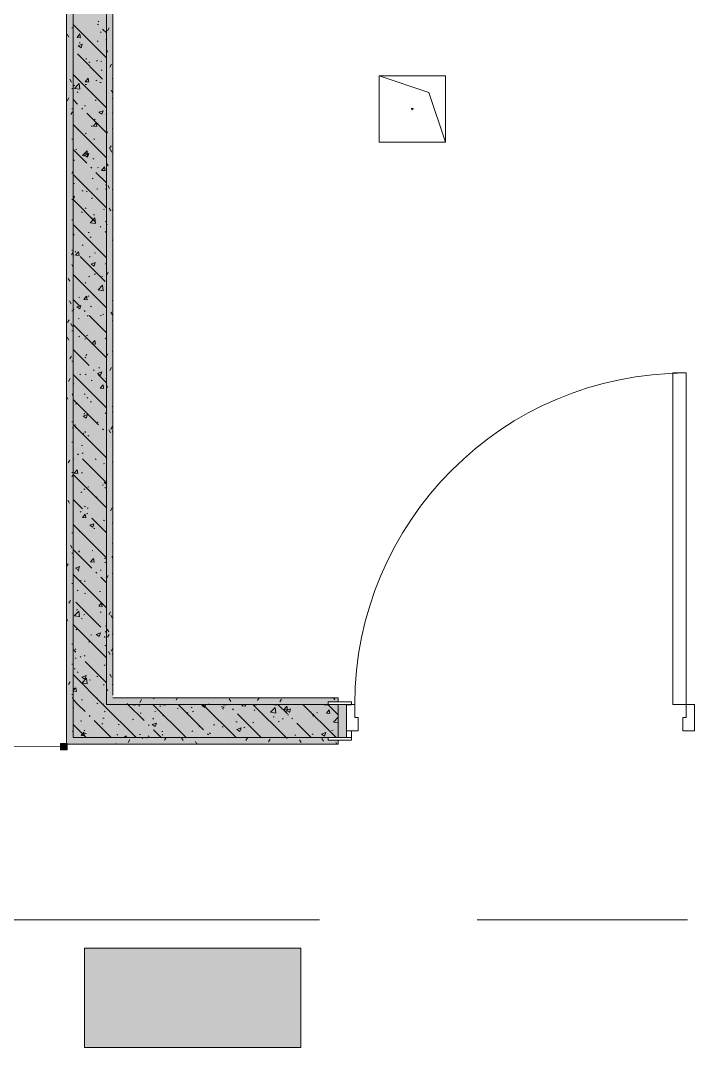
# Model space of a CAD drawing. Header units: millimetres. Extents: x -3817 to 677485, y -22715 to 103890.
# Drawn here: x 68394 to 70410, y 23676 to 26775 of the extents above; entities that cross this region are included whole.
import ezdxf

# ---------------------------------------------------------------- set-up
doc = ezdxf.new("R2010")
doc.units = ezdxf.units.MM
doc.layers.add('PDF _Геометрия', color=7, linetype='Continuous', true_color=0x1d1d1d)
doc.layers.add('PDF _Сплошная заливка', color=7, linetype='Continuous', true_color=0xffffff)

msp = doc.modelspace()

# ---------------------------------------------------------------- hatches: boundary and pattern name
at = {"layer": 'PDF _Сплошная заливка', "transparency": 33554559}
h = msp.add_hatch(color=256, dxfattribs=at)
h.paths.add_polyline_path([(70553.3, 24711.3), (70553.3, 24731.3), (70453.3, 24731.3), (70453.3, 24719.3), (70483.3, 24718.8), (70483.3, 24711.3)], flags=0)
h.paths.add_polyline_path([(68653.3, 24711.3), (69323.3, 24712.2), (69323.3, 24719.3), (69353.3, 24719.3), (69353.3, 24731.3), (68653.3, 24731.3)], flags=0)
h = msp.add_hatch(color=256, dxfattribs=at)
h.paths.add_polyline_path([(82473.3, 24611.4), (82673.3, 24611.4), (82673.3, 24711.3), (82443.3, 24711.3), (82443.3, 24611.4)], flags=0)
h.paths.add_polyline_path([(77563.3, 24611.4), (77593.3, 24611.4), (77593.3, 24711.3), (77493.3, 24711.3), (77493.3, 24611.4)], flags=0)
h.paths.add_polyline_path([(75988.1, 24611.4), (76993.3, 24611.4), (76993.3, 24711.3), (75988.1, 24711.3)], flags=0)
h.paths.add_polyline_path([(74858.1, 24611.4), (74888.1, 24611.4), (74888.1, 24711.3), (74283.3, 24711.3), (74283.3, 24611.4)], flags=0)
h.paths.add_polyline_path([(81493.3, 24611.4), (81493.3, 24711.3), (81393.3, 24711.3), (81393.3, 24611.4), (81463.3, 24611.4)], flags=0)
h.paths.add_polyline_path([(80893.3, 24611.4), (80893.3, 24711.3), (78693.3, 24711.3), (78693.3, 24611.4), (80080.6, 24611.4)], flags=0)
h.paths.add_polyline_path([(73783.3, 24611.4), (73783.3, 24711.3), (71053.3, 24711.3), (71053.3, 24611.4), (72658.8, 24611.4)], flags=0)
h.paths.add_polyline_path([(69353.3, 24611.4), (69353.3, 24711.3), (68553.3, 24711.3), (68553.3, 24611.4), (69323.3, 24611.4)], flags=0)
h.paths.add_polyline_path([(70453.3, 24611.4), (70553.3, 24611.4), (70553.3, 24711.3), (70453.3, 24711.3)], flags=0)
h = msp.add_hatch(color=256, dxfattribs=at)
h.paths.add_polyline_path([(82573.3, 24591.3), (82573.3, 24611.4), (82473.3, 24611.4), (82473.3, 24603.3), (82443.3, 24603.3), (82443.3, 24591.3), (82553.3, 24591.3)], flags=0)
h.paths.add_polyline_path([(77111.9, 24591.3), (77593.3, 24591.3), (77593.3, 24603.3), (77563.3, 24603.3), (77563.3, 24611.4), (76018.1, 24611), (76018.1, 24603.3), (75988.1, 24603.3), (75988.1, 24591.3), (76993.3, 24591.3)], flags=0)
h.paths.add_polyline_path([(80080.6, 24591.3), (81493.3, 24591.3), (81493.3, 24603.3), (81463.3, 24603.3), (81463.3, 24611.4), (78723.3, 24611.4), (78723.3, 24603.3), (78693.3, 24603.3), (78693.3, 24591.3)], flags=0)
h.paths.add_polyline_path([(74888.1, 24591.3), (74888.1, 24603.3), (74858.1, 24603.3), (74858.1, 24611.4), (70483.3, 24611.4), (70483.3, 24603.3), (70453.3, 24603.3), (70453.3, 24591.3), (74858.1, 24591.3)], flags=0)
h.paths.add_polyline_path([(68553.3, 24591.3), (69353.3, 24591.3), (69353.3, 24603.3), (69323.3, 24603.3), (69323.3, 24611.4), (68553.3, 24611.4)], flags=0)

# ---------------------------------------------------------------- linework, layer by layer
at = {"layer": 'PDF _Геометрия', "color": 9, "lineweight": 9, "true_color": 0xc0c0c0}
for points in [[(71073.3, 28763.3), (71073.3, 28771.3), (71053.3, 28771.3), (71053.3, 28511.3), (70553.3, 28511.3), (70553.3, 28771.3), (70553.3, 28791.3), (68673.3, 28791.3), (68653.3, 28791.3), (68653.3, 24731.3), (68653.3, 24711.3), (69323.3, 24711.3), (68653.3, 24711.3), (68653.3, 28811.3), (70553.3, 28811.3), (70553.3, 29011.3), (71053.3, 29011.3), (71053.3, 29261.3), (68453.3, 29261.3)], [(68445.3, 28791.3), (68445.3, 28771.3), (68445.3, 28791.3), (68445.3, 29011.3), (68453.3, 29011.3), (68453.3, 28791.3), (68553.3, 28791.3), (68553.3, 28771.3), (68553.3, 24611.4), (69323.3, 24611.4), (68553.3, 24611.4), (68553.3, 24711.3), (68553.3, 28811.3), (68449.3, 28811.3), (68449.3, 29011.3), (68453.3, 29011.3)], [(68533.3, 28763.3), (68533.3, 24591.3), (68553.3, 24591.3), (69353.3, 24591.3), (69353.3, 24603.3)], [(69353.3, 24719.3), (69353.3, 24731.3)], [(69353.3, 24611.4), (69353.3, 24711.3)]]:
    msp.add_lwpolyline(points, dxfattribs=at)
at = {"layer": 'PDF _Геометрия', "color": 7, "lineweight": 9}
for points in [[(68673.3, 24739.3), (68673.3, 28763.3)], [(69476.7, 26608), (69626.7, 26558), (69676.7, 26408)], [(69353.3, 24731.3), (68673.3, 24731.3)], [(68515.3, 24583.6), (68040.1, 24584.9)]]:
    msp.add_lwpolyline(points, dxfattribs=at)
at = {"layer": 'PDF _Геометрия', "color": 253, "lineweight": 9, "true_color": 0x9b9b9b}
for points in [[(68548.9, 26752.5), (68553.3, 26752.5)], [(68662.2, 26752.4), (68657.1, 26743.7)], [(68539.7, 26725.1), (68534.6, 26733.8)], [(68658.1, 26684.4), (68653.3, 26676)], [(68669.2, 26642.8), (68664.2, 26634.1)], [(68547.8, 26589), (68542.8, 26597.7)], [(68670.9, 26600.1), (68673.3, 26600.1)], [(68548.9, 26569.7), (68553.3, 26569.7)], [(68672.7, 26555.6), (68667.7, 26564.3)], [(68540.3, 26541.3), (68535.2, 26532.6)], [(68670.9, 26539.2), (68673.3, 26539.2)], [(68551.4, 26499.6), (68546.4, 26490.9)], [(68548.9, 26508.7), (68553.3, 26508.7)], [(68673.3, 26493.7), (68671.8, 26496.2)], [(68657, 26438.7), (68653.3, 26432.2)], [(68670.9, 26447.7), (68673.3, 26447.7)], [(68548.9, 26417.3), (68553.3, 26417.3)], [(68668.2, 26397), (68663.1, 26388.3)], [(68669.8, 26377.9), (68664.7, 26386.6)], [(68533.7, 26369.7), (68533.3, 26370.4)], [(68658.6, 26336.2), (68653.6, 26344.9)], [(68553.3, 26320), (68549.4, 26313.2)], [(68662.7, 26268.2), (68657.6, 26276.9)], [(68670.9, 26264.9), (68673.3, 26264.9)], [(68548.9, 26234.4), (68553.3, 26234.4)], [(68553.3, 26213.9), (68552.1, 26215.9)], [(68666.8, 26200.2), (68661.7, 26208.9)], [(68670.9, 26203.9), (68673.3, 26203.9)], [(68548.9, 26173.4), (68553.3, 26173.4)], [(68655.6, 26158.5), (68653.3, 26162.6)], [(68670.9, 26112.5), (68673.3, 26112.5)], [(68553.3, 26076.1), (68548.3, 26067.5)], [(68548.9, 26082), (68553.3, 26082)], [(68553.3, 26031), (68549.1, 26038.2)], [(68658.9, 26015.2), (68653.9, 26006.5)], [(68542.9, 25987.9), (68537.9, 25996.6)], [(68547, 25919.9), (68542, 25928.6)], [(68670.9, 25929.6), (68673.3, 25929.6)], [(68548.9, 25899.1), (68553.3, 25899.1)], [(68671.9, 25886.4), (68666.9, 25895.1)], [(68541.1, 25872.1), (68536, 25863.4)], [(68551.1, 25851.8), (68546.1, 25860.5)], [(68670.9, 25868.6), (68673.3, 25868.6)], [(68540, 25810.2), (68534.9, 25818.9)], [(68548.9, 25838.1), (68553.3, 25838.1)], [(68548.1, 25762.4), (68543.1, 25753.7)], [(68657.8, 25769.5), (68653.3, 25761.6)], [(68670.9, 25777.2), (68673.3, 25777.2)], [(68548.9, 25746.7), (68553.3, 25746.7)], [(68669, 25727.9), (68663.9, 25719.2)], [(68544, 25694.4), (68539, 25685.7)], [(68657.8, 25667.1), (68653.3, 25674.9)], [(68537, 25632.5), (68533.3, 25638.9)], [(68553.3, 25649.4), (68550.2, 25644)], [(68673.3, 25613.4), (68671, 25609.5)], [(68670.9, 25594.3), (68673.3, 25594.3)], [(68548.9, 25563.8), (68553.3, 25563.8)], [(68553.3, 25543.3), (68551.3, 25546.8)], [(68666, 25531), (68660.9, 25539.7)], [(68671.9, 25550.2), (68666.9, 25541.4)], [(68670.9, 25533.3), (68673.3, 25533.3)], [(68548.9, 25502.9), (68553.3, 25502.9)], [(68543, 25448.7), (68537.9, 25439.9)], [(68670.9, 25441.9), (68673.3, 25441.9)], [(68548.9, 25411.4), (68553.3, 25411.4)], [(68553.3, 25405.6), (68549.1, 25398.3)], [(68542.1, 25318.7), (68537.1, 25327.4)], [(68670.9, 25304.4), (68665.8, 25295.7)], [(68670.9, 25259), (68673.3, 25259)], [(68548.9, 25228.5), (68553.3, 25228.5)], [(68670.9, 25198.1), (68673.3, 25198.1)], [(68550.3, 25182.7), (68545.3, 25191.4)], [(68548.9, 25167.6), (68553.3, 25167.6)], [(68537.8, 25134.9), (68533.3, 25127.1)], [(68673.3, 25152.6), (68670.2, 25157.9)], [(68670.9, 25106.6), (68673.3, 25106.6)], [(68548.9, 25076.1), (68553.3, 25076.1)], [(68658.6, 25100.3), (68653.6, 25091.6)], [(68533.7, 25066.9), (68533.3, 25066.1)], [(68544.8, 25025.2), (68539.8, 25016.5)], [(68665.7, 24990.7), (68660.6, 24981.9)], [(68672.2, 24971.5), (68667.2, 24980.2)], [(68536.2, 24963.3), (68533.3, 24968.3)], [(68661.1, 24929.8), (68656, 24938.6)], [(68661.6, 24922.6), (68656.6, 24913.9)], [(68670.9, 24923.7), (68673.3, 24923.7)], [(68548.9, 24893.3), (68553.3, 24893.3)], [(68665.2, 24861.8), (68660.1, 24870.5)], [(68672.7, 24881), (68667.7, 24872.3)], [(68670.9, 24862.8), (68673.3, 24862.8)], [(68548.9, 24832.3), (68553.3, 24832.3)], [(68669.2, 24793.8), (68664.2, 24802.5)], [(68543.8, 24779.5), (68538.7, 24770.8)], [(68658.1, 24752.1), (68653.3, 24760.5)], [(68670.9, 24771.4), (68673.3, 24771.4)], [(68548.9, 24740.9), (68553.3, 24740.9)], [(68553.3, 24735), (68549.9, 24729.1)], [(68797.5, 24731.3), (68795.6, 24728)], [(68867.9, 24731.3), (68863.6, 24724)], [(68987.1, 24730.9), (68986.9, 24731.3)], [(69114.3, 24731.3), (69109.4, 24722.9)], [(69342.5, 24724.9), (69338.8, 24731.3)], [(68717.4, 24714.4), (68715.6, 24711.3)], [(68731.8, 24710.4), (68741.9, 24710.4)], [(68752, 24711.3), (68751.6, 24712.1)], [(68759, 24725.6), (68754, 24716.9)], [(68823.3, 24710.4), (68833.3, 24710.4)], [(68963.1, 24713.3), (68962, 24711.3)], [(69006.1, 24710.4), (69016.2, 24710.4)], [(69028.7, 24719.8), (69023.7, 24728.5)], [(69097.6, 24710.4), (69107.6, 24710.4)], [(69158.5, 24710.4), (69168.6, 24710.4)], [(69182.4, 24727.5), (69177.4, 24718.8)], [(69310.9, 24710.4), (69321, 24710.4)], [(68553.3, 24628.9), (68551.6, 24631.9)], [(68763.4, 24611.4), (68761.1, 24607.2)], [(68775.9, 24609), (68774.6, 24611.4)], [(68833.8, 24611.4), (68829.1, 24603.1)], [(68885.6, 24601.9), (68880.6, 24610.6)], [(69021.7, 24610.1), (69020.9, 24611.4)], [(69079.8, 24610.7), (69074.8, 24602)], [(69147.9, 24606.7), (69142.9, 24598)], [(69199.4, 24607.1), (69196.9, 24611.4)], [(69309, 24600), (69304, 24608.8)], [(68682.8, 24593.6), (68681.5, 24591.3)], [(68724.4, 24604.8), (68719.4, 24596.1)], [(68926.9, 24591.3), (68922.2, 24599.5)], [(68928.5, 24592.5), (68927.9, 24591.3)], [(69241, 24596), (69236, 24604.7)], [(69349.2, 24591.3), (69345.6, 24597.6)]]:
    msp.add_lwpolyline(points, dxfattribs=at)
at = {"layer": 'PDF _Геометрия', "color": 252, "lineweight": 9, "true_color": 0x878787}
for points in [[(68553.3, 26768.7), (68553.5, 26768.8)], [(68653.3, 26662.5), (68553.3, 26762.5)], [(68629.3, 26761.9), (68626.8, 26764.4)], [(68628.1, 26770.7), (68630.8, 26772.8)], [(68653.3, 26738), (68641.9, 26749.3)], [(68575.4, 26723.1), (68564.8, 26724), (68573.3, 26734.3)], [(68575.4, 26723.1), (68573.3, 26734.2)], [(68626, 26711.5), (68628.6, 26713.6)], [(68635.2, 26740.8), (68638, 26739)], [(68652, 26717), (68653.3, 26715.8)], [(68553.9, 26686.4), (68553.3, 26687.1)], [(68577, 26692.5), (68568.1, 26698.4), (68580.6, 26703.2)], [(68570.8, 26707.1), (68574.1, 26707.5)], [(68577, 26692.4), (68580.6, 26703.2)], [(68641.9, 26598.4), (68566.5, 26673.9)], [(68590.9, 26660.1), (68593.4, 26657.9)], [(68623.8, 26652.4), (68626.5, 26654.4)], [(68636.3, 26651.7), (68639.6, 26652.2)], [(68600.5, 26649.9), (68603.4, 26648.1)], [(68638, 26626.1), (68640.9, 26624.3)], [(68653.3, 26511.6), (68553.3, 26611.6)], [(68600.1, 26589.4), (68589.4, 26590.3), (68598, 26600.5)], [(68600.1, 26589.3), (68598, 26600.5)], [(68621.7, 26593.2), (68624.3, 26595.2)], [(68555.1, 26580.1), (68557.6, 26577.8)], [(68573.3, 26567.6), (68557.5, 26570), (68571.4, 26584.4)], [(68565.2, 26559.6), (68568, 26557.8)], [(68573.3, 26567.5), (68571.4, 26584.4)], [(68589.5, 26581.6), (68592.9, 26582)], [(68634, 26587.5), (68637.4, 26587.9)], [(68566.5, 26523), (68553.3, 26536.2)], [(68619.5, 26534), (68622.2, 26536)], [(68581.6, 26507.9), (68579.1, 26510.4)], [(68587.3, 26517.3), (68590.6, 26517.8)], [(68639.9, 26491.9), (68631, 26497.9), (68643.5, 26502.7)], [(68639.9, 26491.9), (68643.5, 26502.6)], [(68653.3, 26436.2), (68594.1, 26495.3)], [(68624.7, 26455.6), (68614.1, 26456.6), (68622.7, 26466.8)], [(68617.3, 26474.8), (68620, 26476.8)], [(68624.7, 26455.6), (68622.7, 26466.7)], [(68625.5, 26464.7), (68628.3, 26462.9)], [(68651.4, 26491.8), (68653.3, 26490.2)], [(68653.3, 26360.7), (68553.3, 26460.7)], [(68568, 26444.8), (68570.9, 26443)], [(68590.4, 26435), (68592.8, 26432.7)], [(68607.8, 26456.1), (68611.2, 26456.5)], [(68615.2, 26415.6), (68617.8, 26417.6)], [(68594.1, 26344.5), (68553.3, 26385.4)], [(68561.1, 26385.9), (68564.4, 26386.4)], [(68596.9, 26364.9), (68581.1, 26367.4), (68594.9, 26381.8)], [(68596.6, 26363), (68587.8, 26369), (68600.2, 26373.8)], [(68590.1, 26374.3), (68592.9, 26372.5)], [(68596.9, 26364.9), (68594.9, 26381.8)], [(68596.6, 26363), (68600.2, 26373.7)], [(68554.6, 26355), (68557, 26352.7)], [(68613, 26356.4), (68615.7, 26358.5)], [(68653.3, 26209.9), (68553.3, 26309.9)], [(68609.2, 26329.4), (68606.7, 26331.9)], [(68653.3, 26285.4), (68621.8, 26316.8)], [(68626.6, 26330.6), (68629.9, 26331)], [(68649.4, 26321.9), (68638.8, 26322.8), (68647.3, 26333)], [(68649.4, 26321.8), (68647.4, 26333)], [(68555.5, 26283.5), (68558.3, 26281.7)], [(68610.8, 26297.2), (68613.5, 26299.3)], [(68650.4, 26279.5), (68653.2, 26277.6)], [(68579.8, 26260.5), (68583.1, 26260.9)], [(68593, 26259.6), (68595.8, 26257.8)], [(68624.3, 26266.3), (68627.6, 26266.8)], [(68650.9, 26266.7), (68653.3, 26264.5)], [(68553.3, 26243.4), (68556.9, 26244.8)], [(68621.8, 26165.9), (68553.3, 26234.5)], [(68553.3, 26234.1), (68553.3, 26234.1)], [(68553.4, 26234), (68557, 26244.8)], [(68608.7, 26238), (68611.3, 26240.1)], [(68577.5, 26196.2), (68580.9, 26196.6)], [(68589.8, 26209.8), (68592.3, 26207.6)], [(68615, 26189.1), (68617.8, 26187.3)], [(68644.9, 26205.1), (68648.2, 26205.5)], [(68653.3, 26059), (68553.3, 26159)], [(68620.5, 26162.3), (68604.6, 26164.7), (68618.5, 26179.2)], [(68606.5, 26178.8), (68609.2, 26180.9)], [(68620.5, 26162.2), (68618.5, 26179.1)], [(68653.3, 26166.7), (68650.6, 26168.5), (68653.3, 26169.5)], [(68554, 26129.8), (68556.5, 26127.6)], [(68598.1, 26134.9), (68601.4, 26135.4)], [(68636.9, 26150.9), (68634.4, 26153.4)], [(68653.3, 26134.5), (68649.5, 26138.3)], [(68580.4, 26098.2), (68583.2, 26096.4)], [(68604.4, 26119.7), (68607, 26121.7)], [(68553.3, 26065.1), (68554.7, 26065.3)], [(68561.5, 26075.4), (68558.9, 26077.9)], [(68571.2, 26065.6), (68560.6, 26066.5), (68569.1, 26076.7)], [(68571.2, 26065.5), (68569.2, 26076.7)], [(68649.5, 25987.4), (68574, 26062.9)], [(68602.2, 26060.5), (68604.9, 26062.5)], [(68617.9, 26074.3), (68620.7, 26072.5)], [(68616.2, 26033.6), (68607.4, 26039.5), (68619.8, 26044.3)], [(68616.2, 26033.5), (68619.8, 26044.3)], [(68650.4, 26041.5), (68652.9, 26039.3)], [(68653.3, 25908.1), (68553.3, 26008.1)], [(68600, 26001.3), (68602.7, 26003.3)], [(68616.8, 26009.5), (68620.2, 26009.9)], [(68639.9, 26003.8), (68642.7, 26002)], [(68589.3, 25984.7), (68591.8, 25982.4)], [(68644, 25959.7), (68628.2, 25962.1), (68642.1, 25976.6)], [(68644.1, 25959.6), (68642.1, 25976.5)], [(68570.1, 25939.3), (68573.4, 25939.8)], [(68595.9, 25931.8), (68585.2, 25932.8), (68593.8, 25943)], [(68595.9, 25931.8), (68593.8, 25942.9)], [(68597.9, 25942.1), (68600.5, 25944.1)], [(68614.6, 25945.2), (68617.9, 25945.6)], [(68574, 25912), (68553.3, 25932.8)], [(68572.9, 25904.6), (68564.1, 25910.6), (68576.5, 25915.4)], [(68573, 25904.6), (68576.6, 25915.3)], [(68605.3, 25913), (68608.1, 25911.2)], [(68553.5, 25904.7), (68556, 25902.4)], [(68589.1, 25896.9), (68586.6, 25899.4)], [(68595.7, 25882.9), (68598.4, 25884.9)], [(68653.3, 25832.8), (68601.7, 25884.3)], [(68635.1, 25883.9), (68638.5, 25884.4)], [(68642.8, 25889.1), (68645.6, 25887.3)], [(68653.3, 25757.3), (68553.3, 25857.3)], [(68567.8, 25875.1), (68571.1, 25875.5)], [(68569.9, 25822.6), (68572.7, 25820.8)], [(68588.4, 25813.8), (68591.7, 25814.3)], [(68593.6, 25823.7), (68596.2, 25825.8)], [(68649.9, 25816.4), (68652.3, 25814.1)], [(68620.5, 25798.1), (68609.9, 25799), (68618.5, 25809.2)], [(68620.6, 25798), (68618.5, 25809.2)], [(68601.7, 25733.5), (68553.3, 25781.9)], [(68588.8, 25759.5), (68591.3, 25757.3)], [(68591.4, 25764.5), (68594, 25766.6)], [(68653.3, 25759.3), (68651.8, 25759.5), (68653.3, 25761)], [(68616.8, 25718.4), (68614.3, 25720.9)], [(68630.2, 25727.7), (68633, 25725.9)], [(68653.3, 25606.4), (68553.3, 25706.4)], [(68572.8, 25707.9), (68575.6, 25706.1)], [(68589.2, 25705.3), (68591.9, 25707.4)], [(68635.8, 25704.1), (68627, 25710.1), (68639.4, 25714.9)], [(68653.3, 25681.9), (68629.3, 25705.8)], [(68635.8, 25704.1), (68639.4, 25714.8)], [(68651.6, 25694.2), (68653.3, 25694.4)], [(68553.3, 25679.3), (68555.5, 25677.3)], [(68607.1, 25688.3), (68610.4, 25688.8)], [(68645.2, 25664.4), (68634.6, 25665.3), (68643.2, 25675.5)], [(68645.2, 25664.3), (68643.2, 25675.4)], [(68629.3, 25554.9), (68553.9, 25630.4)], [(68587.1, 25646.1), (68589.7, 25648.2)], [(68594.8, 25637.4), (68597.7, 25635.6)], [(68560.3, 25618.2), (68563.7, 25618.7)], [(68604.9, 25624.1), (68608.2, 25624.5)], [(68592.5, 25575.2), (68583.7, 25581.2), (68596.2, 25585.9)], [(68584.9, 25587), (68587.6, 25589)], [(68592.6, 25575.1), (68596.2, 25585.9)], [(68649.4, 25591.2), (68651.8, 25589)], [(68653.3, 25455.5), (68553.3, 25555.5)], [(68558.1, 25554), (68561.4, 25554.4)], [(68560.2, 25546.5), (68563, 25544.7)], [(68625.4, 25562.8), (68628.7, 25563.3)], [(68644.4, 25539.8), (68641.9, 25542.4)], [(68582.7, 25527.8), (68585.4, 25529.8)], [(68588.3, 25534.4), (68590.7, 25532.1)], [(68597.7, 25522.6), (68600.5, 25520.8)], [(68553.9, 25479.5), (68553.3, 25480.1)], [(68578.6, 25492.7), (68582, 25493.1)], [(68553.3, 25453.7), (68554.9, 25452.1)], [(68569, 25464.4), (68566.5, 25466.9)], [(68580.6, 25468.6), (68583.2, 25470.6)], [(68653.3, 25380.1), (68581.6, 25451.8)], [(68619.8, 25452.1), (68622.6, 25450.3)], [(68567, 25408), (68556.4, 25409), (68565, 25419.2)], [(68567, 25408), (68565, 25419.1)], [(68578.4, 25409.4), (68581.1, 25411.4)], [(68644.2, 25437.4), (68647.5, 25437.8)], [(68653.3, 25304.7), (68553.3, 25404.7)], [(68646.6, 25380.6), (68653.3, 25383.2)], [(68646.6, 25380.6), (68653.3, 25376.1)], [(68576.3, 25350.2), (68578.9, 25352.2)], [(68585.1, 25361.3), (68588, 25359.5)], [(68597.4, 25367.2), (68600.7, 25367.7)], [(68641.9, 25373.1), (68645.2, 25373.5)], [(68648.8, 25366.1), (68651.3, 25363.8)], [(68581.6, 25301), (68553.3, 25329.3)], [(68622.6, 25337.4), (68625.4, 25335.6)], [(68553.3, 25297.4), (68553.9, 25297.5)], [(68574.1, 25291), (68576.8, 25293.1)], [(68587.7, 25309.3), (68590.2, 25307)], [(68596.7, 25285.9), (68594.1, 25288.4)], [(68595.1, 25303), (68598.4, 25303.4)], [(68591.7, 25274.3), (68581.1, 25275.2), (68589.6, 25285.4)], [(68591.7, 25274.2), (68589.7, 25285.4)], [(68612.2, 25245.7), (68603.3, 25251.7), (68615.8, 25256.5)], [(68653.3, 25229.3), (68609.2, 25273.3)], [(68612.2, 25245.7), (68615.8, 25256.4)], [(68644.7, 25266.9), (68647.5, 25265.1)], [(68653.3, 25153.8), (68553.3, 25253.8)], [(68553.3, 25228), (68554.4, 25227)], [(68571.9, 25231.8), (68574.6, 25233.9)], [(68615.7, 25241.7), (68619, 25242.1)], [(68609.2, 25122.4), (68553.3, 25178.4)], [(68568.9, 25171.6), (68572.2, 25172)], [(68569.8, 25172.6), (68572.4, 25174.7)], [(68610, 25176), (68612.9, 25174.2)], [(68553.3, 25155.7), (68555.4, 25154.3)], [(68616.4, 25140.6), (68605.7, 25141.5), (68614.3, 25151.7)], [(68616.4, 25140.5), (68614.3, 25151.6)], [(68647.5, 25152.1), (68650.4, 25150.3)], [(68648.3, 25140.9), (68650.8, 25138.7)], [(68653.3, 25002.9), (68553.3, 25102.9)], [(68568.9, 25116.8), (68560, 25122.8), (68572.5, 25127.6)], [(68567.6, 25113.5), (68570.3, 25115.5)], [(68568.9, 25116.8), (68572.5, 25127.5)], [(68624.3, 25107.4), (68621.8, 25109.9)], [(68634.4, 25116.2), (68637.8, 25116.7)], [(68574.7, 25085.6), (68577.5, 25083.8)], [(68587.2, 25084.1), (68589.7, 25081.8)], [(68653.3, 25078.4), (68636.9, 25094.8)], [(68565.4, 25054.3), (68568.1, 25056.3)], [(68587.7, 25046.1), (68591, 25046.5)], [(68632.2, 25052), (68635.5, 25052.4)], [(68636.9, 24943.9), (68561.5, 25019.3)], [(68641, 25006.8), (68630.4, 25007.7), (68639, 25018)], [(68641.1, 25006.8), (68639, 25017.9)], [(68553.3, 25002.4), (68553.9, 25001.8)], [(68572.1, 24976), (68556.3, 24978.4), (68570.2, 24992.8)], [(68563.3, 24995.1), (68565.9, 24997.1)], [(68572.2, 24975.9), (68570.2, 24992.8)], [(68585.4, 24981.8), (68588.7, 24982.3)], [(68635, 24990.8), (68637.8, 24989)], [(68652.7, 24990.7), (68653.3, 24990.8)], [(68653.1, 25006.5), (68653.3, 25006.6)], [(68653.3, 24852.1), (68553.3, 24952.1)], [(68577.5, 24970.9), (68580.4, 24969.1)], [(68650.9, 24947.3), (68653.3, 24949.1)], [(68561.1, 24935.9), (68563.8, 24937.9)], [(68606, 24920.6), (68609.3, 24921)], [(68631.8, 24916.3), (68622.9, 24922.3), (68635.4, 24927)], [(68631.8, 24916.2), (68635.4, 24927)], [(68647.8, 24915.8), (68650.2, 24913.5)], [(68652, 24928.8), (68649.5, 24931.3)], [(68599.6, 24900.4), (68602.4, 24898.6)], [(68648.8, 24888.1), (68651.4, 24890.1)], [(68561.5, 24868.5), (68553.3, 24876.7)], [(68559, 24876.7), (68561.6, 24878.7)], [(68576.5, 24853.4), (68574, 24855.9)], [(68586.7, 24859), (68589.2, 24856.7)], [(68559.2, 24850.4), (68562.5, 24850.9)], [(68653.3, 24776.7), (68589.1, 24840.8)], [(68646.6, 24828.9), (68649.3, 24830.9)], [(68743.1, 24611.4), (68643.1, 24711.3), (68553.3, 24801.2)], [(68556.8, 24817.5), (68559.5, 24819.5)], [(68565, 24809.5), (68567.8, 24807.7)], [(68579.7, 24793.3), (68592.1, 24798.1)], [(68579.7, 24793.3), (68588.5, 24787.4)], [(68588.5, 24787.3), (68592.1, 24798)], [(68624.7, 24795.1), (68628, 24795.5)], [(68553.3, 24776.8), (68553.4, 24776.7)], [(68553.3, 24752.7), (68560.8, 24761.6)], [(68554.6, 24758.3), (68557.3, 24760.4)], [(68562.9, 24750.4), (68560.8, 24761.6)], [(68595.7, 24773.3), (68579.9, 24775.8), (68593.7, 24790.2)], [(68595.7, 24773.3), (68593.8, 24790.2)], [(68602.5, 24785.7), (68605.3, 24783.9)], [(68644.4, 24769.7), (68647.1, 24771.7)], [(68553.3, 24751.3), (68562.8, 24750.5)], [(68622.4, 24730.8), (68625.8, 24731.3)], [(68589.1, 24689.9), (68567.7, 24711.3), (68553.3, 24725.8)], [(68553.3, 24699.7), (68555.1, 24701.2)], [(68577.9, 24725), (68581.2, 24725.4)], [(68624.5, 24715.2), (68627.3, 24713.4)], [(68642.3, 24710.5), (68643.4, 24711.3), (68644.9, 24712.6)], [(68767.6, 24662.3), (68718.6, 24711.3)], [(68719.4, 24711.1), (68722.2, 24709.3)], [(68750.9, 24708.5), (68753.4, 24706.2)], [(68894, 24611.4), (68794, 24711.3)], [(68814.3, 24707.1), (68817.2, 24705.3)], [(68867.1, 24699.1), (68870.5, 24699.5)], [(68946.2, 24634.6), (68870.7, 24710.1)], [(68909.2, 24703.1), (68912.1, 24701.3)], [(68950.2, 24701.5), (68941.3, 24707.5), (68951.3, 24711.3)], [(69044.8, 24611.4), (68944.8, 24711.3)], [(68950.2, 24701.5), (68953.5, 24711.3)], [(69000.9, 24705), (69003.4, 24702.7)], [(69004.2, 24699.1), (69007, 24697.3)], [(69005.9, 24701.9), (69008.6, 24703.9)], [(69021.6, 24710.1), (69020.3, 24711.3)], [(69062.3, 24706.8), (69066.2, 24711.3)], [(69062.3, 24706.8), (69073, 24705.9)], [(69073, 24705.8), (69072, 24711.3)], [(69195.7, 24611.4), (69095.7, 24711.3)], [(69165, 24685), (69149.2, 24687.5), (69163, 24701.9)], [(69165, 24685), (69163, 24701.9)], [(69200.1, 24682.4), (69171.2, 24711.3)], [(69200.5, 24694.7), (69189.9, 24695.6), (69198.4, 24705.8)], [(69200.5, 24694.6), (69198.4, 24705.8)], [(69346.6, 24611.4), (69246.6, 24711.3)], [(69353.3, 24680.1), (69322.1, 24711.3)], [(68604.2, 24674.9), (68601.7, 24677.4)], [(68643, 24669.6), (68646.3, 24670)], [(68647.3, 24690.7), (68649.7, 24688.4)], [(68755.3, 24684.4), (68758.6, 24684.8)], [(68793.5, 24669.4), (68796, 24667.1)], [(68799.8, 24690.2), (68803.1, 24690.7)], [(68823.8, 24677.2), (68826.4, 24679.2)], [(68897.2, 24687.2), (68899.7, 24684.9)], [(68913.6, 24688.6), (68916.2, 24690.6)], [(69036.7, 24695), (69034.2, 24697.5)], [(69120.3, 24611.4), (69049.3, 24682.4)], [(69099.1, 24695.1), (69101.9, 24693.3)], [(69156.8, 24673.2), (69160.1, 24673.7)], [(69184.8, 24666.6), (69187.5, 24668.6)], [(69194, 24691.1), (69196.8, 24689.3)], [(69205.7, 24687.3), (69196.8, 24693.3), (69209.3, 24698)], [(69201.3, 24679.1), (69204.6, 24679.5)], [(69205.7, 24687.2), (69209.3, 24698)], [(69215.2, 24667.3), (69212.7, 24669.8)], [(69268.6, 24688), (69272, 24688.4)], [(69276.2, 24678.4), (69278.7, 24676.1)], [(69277.2, 24679.9), (69279.9, 24682)], [(69288.9, 24687.1), (69291.7, 24685.3)], [(69328, 24683.5), (69317.4, 24684.5), (69326, 24694.7)], [(69328, 24683.5), (69326, 24694.6)], [(69353.3, 24655.8), (69338.9, 24658.1), (69352.8, 24672.5)], [(69353.3, 24668.4), (69352.8, 24672.5)], [(68592.2, 24611.4), (68553.3, 24650.3)], [(68575.7, 24660.7), (68579, 24661.2)], [(68667.7, 24611.4), (68616.8, 24662.3)], [(68640.1, 24651.3), (68642.8, 24653.4)], [(68689.9, 24651.6), (68692.3, 24649.3)], [(68732.5, 24664.7), (68735.1, 24666.7)], [(68782.7, 24647.2), (68780.2, 24649.7)], [(68800.8, 24644.2), (68791.9, 24650.2), (68804.4, 24654.9)], [(68800.8, 24644.1), (68804.4, 24654.9)], [(68932.7, 24643.7), (68936, 24644.2)], [(68977.2, 24649.6), (68980.5, 24650)], [(69003.7, 24642.7), (69006.4, 24644.7)], [(69044.5, 24658.5), (69047.8, 24658.9)], [(69056.3, 24629.9), (69047.4, 24635.9), (69059.9, 24640.7)], [(69056.3, 24629.9), (69059.9, 24640.6)], [(69068.8, 24642.8), (69071.3, 24640.5)], [(69095, 24655.2), (69097.7, 24657.3)], [(69172.5, 24660.6), (69175, 24658.3)], [(69271.2, 24611.4), (69227.8, 24654.7)], [(68587.5, 24616.8), (68576.9, 24617.7), (68585.5, 24627.9)], [(68587.5, 24616.7), (68585.5, 24627.8)], [(68586.2, 24633.8), (68588.6, 24631.5)], [(68589.9, 24624.3), (68592.7, 24622.5)], [(68684.8, 24620.3), (68687.6, 24618.5)], [(68708.5, 24611.4), (68713, 24616.7)], [(68708.5, 24614.2), (68711.8, 24614.7)], [(68714, 24611.4), (68713, 24616.7)], [(68753, 24620.1), (68756.4, 24620.5)], [(68779.7, 24616.3), (68782.5, 24614.5)], [(68818.6, 24611.4), (68795.3, 24634.6)], [(68820.4, 24629), (68823.7, 24629.4)], [(68821.6, 24618), (68824.3, 24620)], [(68874.6, 24612.3), (68876.1, 24611.4)], [(68911.4, 24629.4), (68914.1, 24631.4)], [(68961.3, 24619.5), (68958.7, 24622.1)], [(68965.1, 24625), (68967.6, 24622.7)], [(69221.9, 24617.9), (69225.2, 24618.3)], [(69275, 24620.7), (69277.7, 24622.8)], [(69311.8, 24615.7), (69303, 24621.7), (69315.4, 24626.5)], [(69311.8, 24615.7), (69315.4, 24626.4)], [(69334.2, 24632.6), (69337.5, 24633.1)]]:
    msp.add_lwpolyline(points, dxfattribs=at)
at = {"layer": 'PDF _Геометрия', "color": 7, "lineweight": 9}
for points in [[(69676.7, 26408), (69476.7, 26408), (69476.7, 26608), (69676.7, 26608)], [(69676.7, 26408), (69676.7, 26608), (69476.7, 26608), (69476.7, 26408)], [(69240.4, 23976), (68587.2, 23976), (68587.2, 23676), (69240.4, 23676)]]:
    msp.add_lwpolyline(points, close=True, dxfattribs=at)
at = {"layer": 'PDF _Геометрия', "color": 253, "lineweight": 13, "true_color": 0xaaaaaa}
for points in [[(70403.3, 25711.3), (70363.3, 25711.3), (70363.3, 24711.3), (70403.3, 24711.3)], [(69393.3, 24711.3), (69393.3, 24719.3), (69323.3, 24719.3), (69323.3, 24711.3)], [(69378.3, 24611.4), (69378.3, 24711.3), (69353.3, 24711.3), (69353.3, 24611.4)], [(69403.3, 24711.3), (69378.3, 24711.3), (69378.3, 24631.3), (69413.3, 24631.3), (69413.3, 24671.3), (69403.3, 24671.3)], [(69393.3, 24710.3), (69393.3, 24711.3), (69378.3, 24711.3), (69378.3, 24710.3)], [(70403.3, 24711.3), (70403.3, 24671.3), (70393.3, 24671.3), (70393.3, 24631.3), (70428.3, 24631.3), (70428.3, 24711.3)], [(69393.3, 24603.3), (69393.3, 24611.4), (69323.3, 24611.4), (69323.3, 24603.3)], [(69393.3, 24611.4), (69393.3, 24631.3), (69378.3, 24631.3), (69378.3, 24611.4)]]:
    msp.add_lwpolyline(points, close=True, dxfattribs=at)
at = {"layer": 'PDF _Геометрия', "color": 7, "lineweight": 20}
msp.add_lwpolyline([(68535.3, 24573.8), (68535.3, 24593.3), (68515.3, 24593.3), (68515.3, 24573.8)], close=True, dxfattribs=at)
at = {"layer": 'PDF _Геометрия', "color": 253, "lineweight": 9, "true_color": 0xaaaaaa}
for points in [[(67708.8, 24061.3), (69296.3, 24061.3)], [(69772.6, 24061.3), (70407.6, 24061.3)]]:
    msp.add_lwpolyline(points, dxfattribs=at)
at = {"layer": 'PDF _Геометрия', "color": 7, "lineweight": 9}
msp.add_circle((69576.7, 26508), 2.5, dxfattribs=at)
at = {"layer": 'PDF _Геометрия', "color": 253, "lineweight": 9, "true_color": 0xaaaaaa}
msp.add_arc((70403.3, 24711.3), 1000, 90.0001, 179.9999, dxfattribs=at)
at = {"layer": 'PDF _Сплошная заливка', "lineweight": 35, "transparency": 33554559}
for points in [[(68653.3, 24711.3), (68653.3, 28811.3), (68553.3, 24711.3), (68553.3, 28811.3)], [(68673.3, 24731.3), (68673.3, 28791.3), (68653.3, 24731.3), (68653.3, 28791.3)], [(68553.3, 24591.3), (68553.3, 28771.3), (68533.3, 24591.3), (68533.3, 28771.3)], [(69378.3, 24611.4), (69378.3, 24711.3), (69353.3, 24611.4), (69353.3, 24711.3)]]:
    msp.add_solid(points, dxfattribs=at)
at = {"layer": 'PDF _Сплошная заливка', "color": 1, "lineweight": 35, "transparency": 33554559}
msp.add_solid([(68535.3, 24573.8), (68535.3, 24593.3), (68515.3, 24573.8), (68515.3, 24593.3)], dxfattribs=at)
at = {"layer": 'PDF _Сплошная заливка', "lineweight": 9, "transparency": 33554559}
msp.add_solid([(69240.4, 23976), (68587.2, 23976), (69240.4, 23676), (68587.2, 23676)], dxfattribs=at)

doc.saveas('drawing.dxf')
